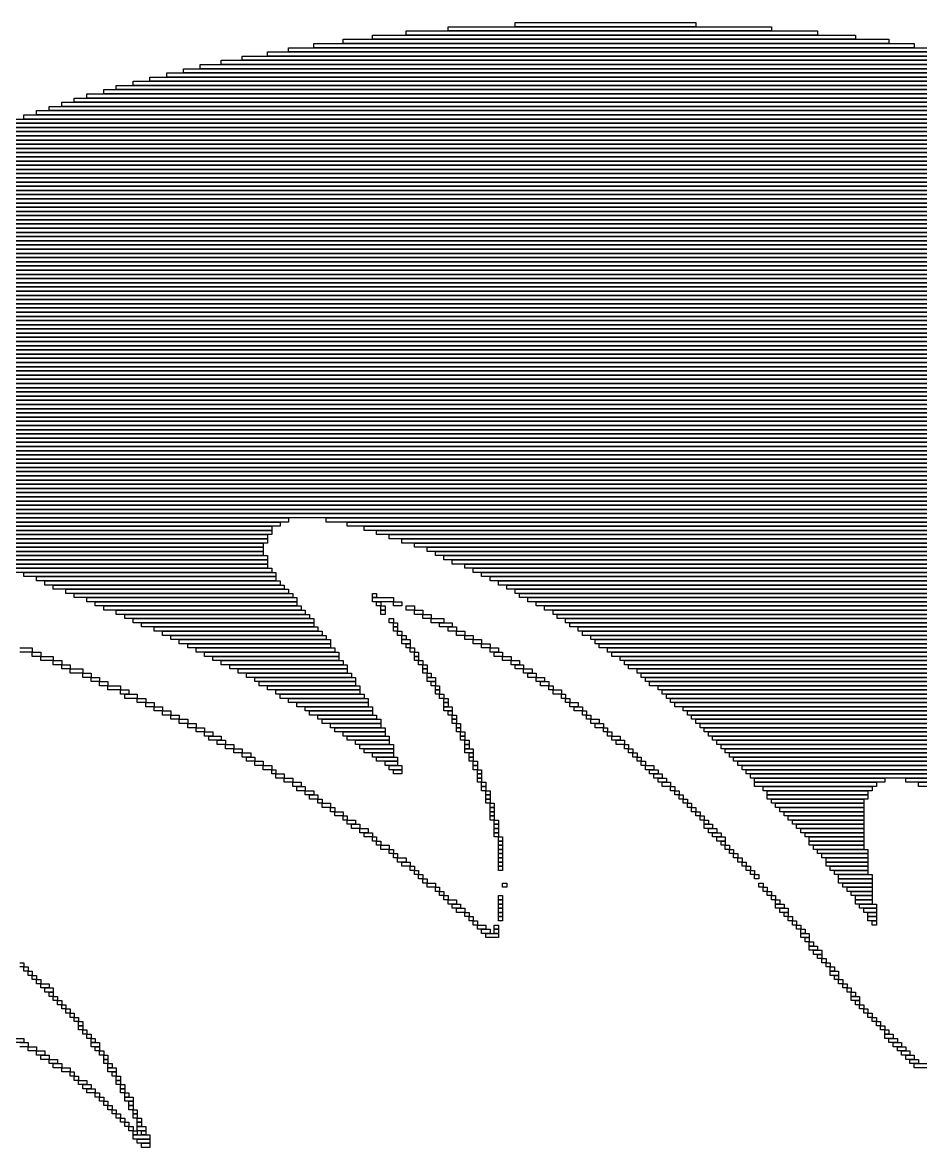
# Model space of a CAD drawing. Extents: x 62 to 962, y 59 to 966.
# Drawn here: x 368.7 to 582.5, y 698 to 966 of the extents above; entities that cross this region are included whole.
import ezdxf

# ---------------------------------------------------------------- set-up
doc = ezdxf.new("R2010")
doc.units = 0

msp = doc.modelspace()

# ---------------------------------------------------------------- linework, layer by layer
for p, q in [((470, 965), (547, 965)), ((470, 964), (470, 965)), ((486, 966), (529, 966)), ((486, 965), (486, 966)), ((529, 965), (486, 965)), ((529, 966), (529, 965)), ((547, 965), (547, 964)), ((452, 963), (567, 963)), ((452, 962), (452, 963)), ((460, 964), (558, 964)), ((460, 963), (460, 964)), ((558, 963), (460, 963)), ((547, 964), (470, 964)), ((558, 964), (558, 963)), ((567, 963), (567, 962)), ((432, 960), (588, 960)), ((432, 959), (432, 960)), ((438, 961), (581, 961)), ((438, 960), (438, 961)), ((581, 960), (438, 960)), ((445, 962), (575, 962)), ((445, 961), (445, 962)), ((575, 961), (445, 961)), ((567, 962), (452, 962)), ((575, 962), (575, 961)), ((581, 961), (581, 960)), ((416, 957), (605, 957)), ((416, 956), (416, 957)), ((421, 958), (599, 958)), ((421, 957), (421, 958)), ((599, 957), (421, 957)), ((427, 959), (594, 959)), ((427, 958), (427, 959)), ((594, 958), (427, 958)), ((588, 959), (432, 959)), ((407, 955), (614, 955)), ((407, 954), (407, 955)), ((411, 956), (609, 956)), ((411, 955), (411, 956)), ((609, 955), (411, 955)), ((605, 956), (416, 956)), ((395, 952), (626, 952)), ((395, 951), (395, 952)), ((399, 953), (622, 953)), ((399, 952), (399, 953)), ((622, 952), (399, 952)), ((403, 954), (618, 954)), ((403, 953), (403, 954)), ((618, 953), (403, 953)), ((614, 954), (407, 954)), ((384, 949), (638, 949)), ((384, 948), (384, 949)), ((388, 950), (634, 950)), ((388, 949), (388, 950)), ((634, 949), (388, 949)), ((391, 951), (630, 951)), ((391, 950), (391, 951)), ((630, 950), (391, 950)), ((626, 951), (395, 951)), ((378, 947), (644, 947)), ((378, 946), (378, 947)), ((381, 948), (641, 948)), ((381, 947), (381, 948)), ((641, 947), (381, 947)), ((638, 948), (384, 948)), ((369, 944), (654, 944)), ((369, 943), (369, 944)), ((372, 945), (651, 945)), ((372, 944), (372, 945)), ((651, 944), (372, 944)), ((375, 946), (648, 946)), ((375, 945), (375, 946)), ((648, 945), (375, 945)), ((644, 946), (378, 946)), ((360, 941), (663, 941)), ((363, 942), (660, 942)), ((660, 941), (363, 941)), ((366, 943), (657, 943)), ((657, 942), (366, 942)), ((654, 943), (369, 943)), ((352, 938), (671, 938)), ((355, 939), (668, 939)), ((668, 938), (355, 938)), ((358, 940), (666, 940)), ((666, 939), (358, 939)), ((663, 940), (360, 940)), ((347, 936), (676, 936)), ((349, 937), (674, 937)), ((674, 936), (349, 936)), ((671, 937), (352, 937)), ((339, 933), (684, 933)), ((342, 934), (681, 934)), ((681, 933), (342, 933)), ((344, 935), (679, 935)), ((679, 934), (344, 934)), ((676, 935), (347, 935)), ((332, 930), (691, 930)), ((334, 931), (689, 931)), ((689, 930), (334, 930)), ((337, 932), (686, 932)), ((686, 931), (337, 931)), ((684, 932), (339, 932)), ((327, 928), (695, 928)), ((330, 929), (693, 929)), ((693, 928), (330, 928)), ((691, 929), (332, 929)), ((320, 925), (702, 925)), ((323, 926), (700, 926)), ((700, 925), (323, 925)), ((325, 927), (698, 927)), ((698, 926), (325, 926)), ((695, 927), (327, 927)), ((314, 922), (708, 922)), ((316, 923), (706, 923)), ((706, 922), (316, 922)), ((318, 924), (704, 924)), ((704, 923), (318, 923)), ((702, 924), (320, 924)), ((310, 920), (712, 920)), ((312, 921), (711, 921)), ((711, 920), (312, 920)), ((708, 921), (314, 921)), ((304, 917), (718, 917)), ((306, 918), (716, 918)), ((716, 917), (306, 917)), ((308, 919), (714, 919)), ((714, 918), (308, 918)), ((712, 919), (310, 919)), ((298, 914), (724, 914)), ((300, 915), (722, 915)), ((722, 914), (300, 914)), ((302, 916), (720, 916)), ((720, 915), (302, 915)), ((718, 916), (304, 916)), ((295, 912), (728, 912)), ((296, 913), (726, 913)), ((726, 912), (296, 912)), ((724, 913), (298, 913)), ((289, 909), (733, 909)), ((291, 910), (732, 910)), ((732, 909), (291, 909)), ((293, 911), (730, 911)), ((730, 910), (293, 910)), ((728, 911), (295, 911)), ((284, 906), (738, 906)), ((286, 907), (737, 907)), ((737, 906), (286, 906)), ((287, 908), (735, 908)), ((735, 907), (287, 907)), ((733, 908), (289, 908)), ((280, 904), (742, 904)), ((282, 905), (740, 905)), ((740, 904), (282, 904)), ((738, 905), (284, 905)), ((275, 901), (747, 901)), ((277, 902), (745, 902)), ((745, 901), (277, 901)), ((278, 903), (744, 903)), ((744, 902), (278, 902)), ((742, 903), (280, 903)), ((270, 898), (752, 898)), ((272, 899), (750, 899)), ((750, 898), (272, 898)), ((273, 900), (748, 900)), ((748, 899), (273, 899)), ((747, 900), (275, 900)), ((267, 896), (755, 896)), ((268, 897), (753, 897)), ((753, 896), (268, 896)), ((752, 897), (270, 897)), ((262, 893), (760, 893)), ((264, 894), (758, 894)), ((758, 893), (264, 893)), ((265, 895), (756, 895)), ((756, 894), (265, 894)), ((755, 895), (267, 895)), ((258, 891), (762, 891)), ((762, 890), (258, 890)), ((260, 892), (761, 892)), ((761, 891), (260, 891)), ((760, 892), (262, 892)), ((262, 890), (764, 890)), ((764, 889), (262, 889)), ((264, 889), (765, 889)), ((765, 888), (264, 888)), ((266, 888), (767, 888)), ((767, 887), (266, 887)), ((267, 887), (768, 887)), ((768, 886), (267, 886)), ((269, 886), (770, 886)), ((770, 885), (269, 885)), ((270, 885), (771, 885)), ((771, 884), (270, 884)), ((272, 884), (772, 884)), ((772, 883), (272, 883)), ((273, 883), (774, 883)), ((774, 882), (273, 882)), ((275, 882), (775, 882)), ((775, 881), (275, 881)), ((276, 881), (777, 881)), ((777, 880), (276, 880)), ((278, 880), (778, 880)), ((778, 879), (278, 879)), ((279, 879), (780, 879)), ((780, 878), (279, 878)), ((281, 878), (781, 878)), ((781, 877), (281, 877)), ((283, 877), (782, 877)), ((782, 876), (283, 876)), ((284, 876), (784, 876)), ((784, 875), (284, 875)), ((286, 875), (785, 875)), ((785, 874), (286, 874)), ((288, 874), (786, 874)), ((786, 873), (288, 873)), ((290, 873), (788, 873)), ((788, 872), (290, 872)), ((291, 872), (789, 872)), ((789, 871), (291, 871)), ((293, 871), (790, 871)), ((790, 870), (293, 870)), ((295, 870), (791, 870)), ((791, 869), (295, 869)), ((297, 869), (793, 869)), ((793, 868), (297, 868)), ((298, 868), (794, 868)), ((794, 867), (298, 867)), ((300, 867), (795, 867)), ((795, 866), (300, 866)), ((302, 866), (796, 866)), ((796, 865), (302, 865)), ((304, 865), (798, 865)), ((798, 864), (304, 864)), ((305, 864), (799, 864)), ((799, 863), (305, 863)), ((307, 863), (800, 863)), ((800, 862), (307, 862)), ((309, 862), (801, 862)), ((801, 861), (309, 861)), ((311, 861), (802, 861)), ((802, 860), (311, 860)), ((313, 860), (804, 860)), ((804, 859), (313, 859)), ((315, 859), (805, 859)), ((805, 858), (315, 858)), ((317, 858), (806, 858)), ((806, 857), (317, 857)), ((319, 857), (807, 857)), ((807, 856), (319, 856)), ((321, 856), (808, 856)), ((808, 855), (321, 855)), ((323, 855), (809, 855)), ((809, 854), (323, 854)), ((325, 854), (810, 854)), ((810, 853), (325, 853)), ((327, 853), (812, 853)), ((812, 852), (327, 852)), ((329, 852), (813, 852)), ((813, 851), (329, 851)), ((331, 851), (814, 851)), ((814, 850), (331, 850)), ((333, 850), (815, 850)), ((815, 849), (333, 849)), ((336, 849), (816, 849)), ((816, 848), (336, 848)), ((338, 848), (432, 848)), ((432, 847), (338, 847)), ((340, 847), (430, 847)), ((430, 847), (430, 846)), ((432, 848), (432, 847)), ((441, 848), (817, 848)), ((441, 847), (441, 848)), ((817, 847), (441, 847)), ((446, 847), (818, 847)), ((446, 846), (446, 847)), ((430, 846), (340, 846)), ((342, 846), (428, 846)), ((428, 845), (342, 845)), ((345, 845), (428, 845)), ((428, 846), (428, 845)), ((428, 845), (428, 844)), ((818, 846), (446, 846)), ((450, 846), (819, 846)), ((450, 845), (450, 846)), ((819, 845), (450, 845)), ((453, 845), (820, 845)), ((453, 844), (453, 845)), ((428, 844), (345, 844)), ((347, 844), (427, 844)), ((427, 843), (347, 843)), ((349, 843), (427, 843)), ((427, 842), (349, 842)), ((351, 842), (426, 842)), ((426, 842), (426, 841)), ((427, 844), (427, 843)), ((427, 843), (427, 842)), ((820, 844), (453, 844)), ((456, 844), (821, 844)), ((456, 843), (456, 844)), ((821, 843), (456, 843)), ((459, 843), (822, 843)), ((459, 842), (459, 843)), ((822, 842), (459, 842)), ((462, 842), (823, 842)), ((462, 841), (462, 842)), ((426, 841), (351, 841)), ((354, 841), (426, 841)), ((426, 840), (354, 840)), ((356, 840), (426, 840)), ((426, 839), (356, 839)), ((359, 839), (427, 839)), ((426, 841), (426, 840)), ((426, 840), (426, 839)), ((427, 839), (427, 838)), ((823, 841), (462, 841)), ((465, 841), (825, 841)), ((465, 840), (465, 841)), ((825, 840), (465, 840)), ((467, 840), (825, 840)), ((467, 839), (467, 840)), ((825, 839), (467, 839)), ((469, 839), (826, 839)), ((469, 838), (469, 839)), ((427, 838), (359, 838)), ((361, 838), (427, 838)), ((427, 837), (361, 837)), ((364, 837), (427, 837)), ((427, 838), (427, 837)), ((427, 837), (427, 836)), ((826, 838), (469, 838)), ((471, 838), (827, 838)), ((471, 837), (471, 838)), ((827, 837), (471, 837)), ((474, 837), (828, 837)), ((474, 836), (474, 837)), ((427, 836), (364, 836)), ((366, 836), (428, 836)), ((428, 835), (366, 835)), ((369, 835), (429, 835)), ((369, 834), (369, 835)), ((429, 834), (369, 834)), ((372, 834), (429, 834)), ((372, 833), (372, 834)), ((428, 836), (428, 835)), ((429, 835), (429, 834)), ((429, 834), (429, 833)), ((828, 836), (474, 836)), ((476, 836), (829, 836)), ((476, 835), (476, 836)), ((829, 835), (476, 835)), ((478, 835), (830, 835)), ((478, 834), (478, 835)), ((830, 834), (478, 834)), ((480, 834), (832, 834)), ((480, 833), (480, 834)), ((429, 833), (372, 833)), ((374, 833), (430, 833)), ((374, 832), (374, 833)), ((430, 832), (374, 832)), ((376, 832), (431, 832)), ((376, 831), (376, 832)), ((431, 831), (376, 831)), ((379, 831), (432, 831)), ((379, 830), (379, 831)), ((430, 833), (430, 832)), ((431, 832), (431, 831)), ((432, 831), (432, 830)), ((832, 833), (480, 833)), ((482, 833), (833, 833)), ((482, 832), (482, 833)), ((833, 832), (482, 832)), ((484, 832), (833, 832)), ((484, 831), (484, 832)), ((833, 831), (484, 831)), ((486, 831), (834, 831)), ((486, 830), (486, 831)), ((432, 830), (379, 830)), ((381, 830), (433, 830)), ((381, 829), (381, 830)), ((433, 829), (381, 829)), ((384, 829), (434, 829)), ((384, 828), (384, 829)), ((433, 830), (433, 829)), ((434, 829), (434, 828)), ((452, 830), (453, 830)), ((452, 829), (452, 830)), ((453, 829), (452, 829)), ((452, 829), (457, 829)), ((452, 828), (452, 829)), ((453, 830), (453, 829)), ((457, 829), (457, 828)), ((834, 830), (486, 830)), ((487, 830), (835, 830)), ((487, 829), (487, 830)), ((835, 829), (487, 829)), ((489, 829), (836, 829)), ((489, 828), (489, 829)), ((434, 828), (384, 828)), ((386, 828), (434, 828)), ((386, 827), (386, 828)), ((434, 827), (386, 827)), ((388, 827), (435, 827)), ((388, 826), (388, 827)), ((435, 826), (388, 826)), ((391, 826), (436, 826)), ((391, 825), (391, 826)), ((434, 828), (434, 827)), ((435, 827), (435, 826)), ((436, 826), (436, 825)), ((457, 828), (452, 828)), ((453, 828), (454, 828)), ((453, 827), (453, 828)), ((454, 827), (453, 827)), ((454, 828), (454, 827)), ((454, 827), (455, 827)), ((454, 826), (454, 827)), ((455, 826), (454, 826)), ((454, 826), (455, 826)), ((454, 825), (454, 826)), ((455, 827), (455, 826)), ((455, 826), (455, 825)), ((457, 828), (459, 828)), ((457, 827), (457, 828)), ((459, 827), (457, 827)), ((459, 828), (459, 827)), ((460, 827), (462, 827)), ((460, 826), (460, 827)), ((462, 826), (460, 826)), ((462, 827), (462, 826)), ((462, 826), (464, 826)), ((462, 825), (462, 826)), ((464, 826), (464, 825)), ((836, 828), (489, 828)), ((491, 828), (837, 828)), ((491, 827), (491, 828)), ((837, 827), (491, 827)), ((493, 827), (838, 827)), ((493, 826), (493, 827)), ((838, 826), (493, 826)), ((495, 826), (839, 826)), ((495, 825), (495, 826)), ((436, 825), (391, 825)), ((393, 825), (437, 825)), ((393, 824), (393, 825)), ((437, 824), (393, 824)), ((395, 824), (438, 824)), ((395, 823), (395, 824)), ((438, 823), (395, 823)), ((397, 823), (438, 823)), ((397, 822), (397, 823)), ((437, 825), (437, 824)), ((438, 824), (438, 823)), ((438, 823), (438, 822)), ((455, 825), (454, 825)), ((456, 824), (457, 824)), ((456, 823), (456, 824)), ((457, 823), (456, 823)), ((457, 824), (457, 823)), ((457, 823), (458, 823)), ((457, 822), (457, 823)), ((458, 823), (458, 822)), ((464, 825), (462, 825)), ((464, 825), (466, 825)), ((464, 824), (464, 825)), ((466, 824), (464, 824)), ((466, 825), (466, 824)), ((466, 824), (469, 824)), ((466, 823), (466, 824)), ((469, 823), (466, 823)), ((468, 823), (471, 823)), ((468, 822), (468, 823)), ((469, 824), (469, 823)), ((471, 823), (471, 822)), ((839, 825), (495, 825)), ((496, 825), (840, 825)), ((496, 824), (496, 825)), ((840, 824), (496, 824)), ((498, 824), (841, 824)), ((498, 823), (498, 824)), ((841, 823), (498, 823)), ((499, 823), (842, 823)), ((499, 822), (499, 823)), ((438, 822), (397, 822)), ((400, 822), (439, 822)), ((400, 821), (400, 822)), ((439, 821), (400, 821)), ((402, 821), (440, 821)), ((402, 820), (402, 821)), ((439, 822), (439, 821)), ((440, 821), (440, 820)), ((458, 822), (457, 822)), ((457, 822), (458, 822)), ((457, 821), (457, 822)), ((458, 821), (457, 821)), ((458, 822), (458, 821)), ((458, 821), (459, 821)), ((458, 820), (458, 821)), ((459, 821), (459, 820)), ((471, 822), (468, 822)), ((470, 822), (472, 822)), ((470, 821), (470, 822)), ((472, 821), (470, 821)), ((472, 822), (472, 821)), ((472, 821), (474, 821)), ((472, 820), (472, 821)), ((474, 821), (474, 820)), ((842, 822), (499, 822)), ((501, 822), (843, 822)), ((501, 821), (501, 822)), ((843, 821), (501, 821)), ((502, 821), (844, 821)), ((502, 820), (502, 821)), ((440, 820), (402, 820)), ((404, 820), (441, 820)), ((404, 819), (404, 820)), ((441, 819), (404, 819)), ((406, 819), (442, 819)), ((406, 818), (406, 819)), ((442, 818), (406, 818)), ((408, 818), (442, 818)), ((408, 817), (408, 818)), ((441, 820), (441, 819)), ((442, 819), (442, 818)), ((442, 818), (442, 817)), ((459, 820), (458, 820)), ((459, 820), (460, 820)), ((459, 819), (459, 820)), ((460, 819), (459, 819)), ((459, 819), (461, 819)), ((459, 818), (459, 819)), ((461, 818), (459, 818)), ((460, 820), (460, 819)), ((460, 818), (461, 818)), ((460, 817), (460, 818)), ((461, 819), (461, 818)), ((461, 818), (461, 817)), ((474, 820), (472, 820)), ((474, 820), (476, 820)), ((474, 819), (474, 820)), ((476, 819), (474, 819)), ((476, 820), (476, 819)), ((476, 819), (478, 819)), ((476, 818), (476, 819)), ((478, 818), (476, 818)), ((478, 819), (478, 818)), ((478, 818), (480, 818)), ((478, 817), (478, 818)), ((480, 818), (480, 817)), ((844, 820), (502, 820)), ((504, 820), (845, 820)), ((504, 819), (504, 820)), ((845, 819), (504, 819)), ((505, 819), (845, 819)), ((505, 818), (505, 819)), ((845, 818), (505, 818)), ((506, 818), (846, 818)), ((506, 817), (506, 818)), ((368, 817), (371, 817)), ((371, 816), (368, 816)), ((371, 817), (371, 816)), ((371, 816), (373, 816)), ((371, 815), (371, 816)), ((373, 815), (371, 815)), ((373, 816), (373, 815)), ((373, 815), (376, 815)), ((373, 814), (373, 815)), ((376, 815), (376, 814)), ((442, 817), (408, 817)), ((410, 817), (443, 817)), ((410, 816), (410, 817)), ((443, 816), (410, 816)), ((412, 816), (444, 816)), ((412, 815), (412, 816)), ((444, 815), (412, 815)), ((414, 815), (444, 815)), ((414, 814), (414, 815)), ((443, 817), (443, 816)), ((444, 816), (444, 815)), ((444, 815), (444, 814)), ((461, 817), (460, 817)), ((461, 817), (462, 817)), ((461, 816), (461, 817)), ((462, 816), (461, 816)), ((462, 817), (462, 816)), ((462, 816), (463, 816)), ((462, 815), (462, 816)), ((463, 815), (462, 815)), ((462, 815), (463, 815)), ((462, 814), (462, 815)), ((463, 816), (463, 815)), ((463, 815), (463, 814)), ((480, 817), (478, 817)), ((480, 817), (482, 817)), ((480, 816), (480, 817)), ((482, 816), (480, 816)), ((481, 816), (483, 816)), ((481, 815), (481, 816)), ((483, 815), (481, 815)), ((482, 817), (482, 816)), ((483, 816), (483, 815)), ((483, 815), (485, 815)), ((483, 814), (483, 815)), ((485, 815), (485, 814)), ((846, 817), (506, 817)), ((508, 817), (847, 817)), ((508, 816), (508, 817)), ((847, 816), (508, 816)), ((509, 816), (848, 816)), ((509, 815), (509, 816)), ((848, 815), (509, 815)), ((511, 815), (849, 815)), ((511, 814), (511, 815)), ((376, 814), (373, 814)), ((376, 814), (378, 814)), ((376, 813), (376, 814)), ((378, 813), (376, 813)), ((378, 814), (378, 813)), ((378, 813), (380, 813)), ((378, 812), (378, 813)), ((380, 813), (380, 812)), ((444, 814), (414, 814)), ((416, 814), (445, 814)), ((416, 813), (416, 814)), ((445, 813), (416, 813)), ((418, 813), (446, 813)), ((418, 812), (418, 813)), ((445, 814), (445, 813)), ((446, 813), (446, 812)), ((463, 814), (462, 814)), ((463, 814), (464, 814)), ((463, 813), (463, 814)), ((464, 813), (463, 813)), ((464, 814), (464, 813)), ((464, 813), (465, 813)), ((464, 812), (464, 813)), ((465, 813), (465, 812)), ((485, 814), (483, 814)), ((485, 814), (487, 814)), ((485, 813), (485, 814)), ((487, 813), (485, 813)), ((486, 813), (488, 813)), ((486, 812), (486, 813)), ((487, 814), (487, 813)), ((488, 813), (488, 812)), ((849, 814), (511, 814)), ((512, 814), (850, 814)), ((512, 813), (512, 814)), ((850, 813), (512, 813)), ((513, 813), (851, 813)), ((513, 812), (513, 813)), ((380, 812), (378, 812)), ((380, 812), (383, 812)), ((380, 811), (380, 812)), ((383, 811), (380, 811)), ((383, 812), (383, 811)), ((383, 811), (385, 811)), ((383, 810), (383, 811)), ((385, 810), (383, 810)), ((385, 811), (385, 810)), ((385, 810), (387, 810)), ((385, 809), (385, 810)), ((387, 810), (387, 809)), ((446, 812), (418, 812)), ((420, 812), (446, 812)), ((420, 811), (420, 812)), ((446, 811), (420, 811)), ((422, 811), (447, 811)), ((422, 810), (422, 811)), ((447, 810), (422, 810)), ((424, 810), (448, 810)), ((424, 809), (424, 810)), ((446, 812), (446, 811)), ((447, 811), (447, 810)), ((448, 810), (448, 809)), ((465, 812), (464, 812)), ((464, 812), (465, 812)), ((464, 811), (464, 812)), ((465, 811), (464, 811)), ((465, 812), (465, 811)), ((465, 811), (466, 811)), ((465, 810), (465, 811)), ((466, 810), (465, 810)), ((465, 810), (467, 810)), ((465, 809), (465, 810)), ((466, 811), (466, 810)), ((467, 810), (467, 809)), ((488, 812), (486, 812)), ((488, 812), (490, 812)), ((488, 811), (488, 812)), ((490, 811), (488, 811)), ((489, 811), (491, 811)), ((489, 810), (489, 811)), ((491, 810), (489, 810)), ((490, 812), (490, 811)), ((491, 811), (491, 810)), ((491, 810), (493, 810)), ((491, 809), (491, 810)), ((493, 810), (493, 809)), ((851, 812), (513, 812)), ((515, 812), (852, 812)), ((515, 811), (515, 812)), ((852, 811), (515, 811)), ((516, 811), (853, 811)), ((516, 810), (516, 811)), ((853, 810), (516, 810)), ((517, 810), (853, 810)), ((517, 809), (517, 810)), ((387, 809), (385, 809)), ((387, 809), (389, 809)), ((387, 808), (387, 809)), ((389, 808), (387, 808)), ((389, 809), (389, 808)), ((389, 808), (392, 808)), ((389, 807), (389, 808)), ((392, 807), (389, 807)), ((392, 808), (392, 807)), ((392, 807), (394, 807)), ((392, 806), (392, 807)), ((394, 807), (394, 806)), ((448, 809), (424, 809)), ((425, 809), (448, 809)), ((425, 808), (425, 809)), ((448, 808), (425, 808)), ((427, 808), (449, 808)), ((427, 807), (427, 808)), ((449, 807), (427, 807)), ((429, 807), (449, 807)), ((429, 806), (429, 807)), ((448, 809), (448, 808)), ((449, 808), (449, 807)), ((449, 807), (449, 806)), ((467, 809), (465, 809)), ((466, 809), (467, 809)), ((466, 808), (466, 809)), ((467, 808), (466, 808)), ((467, 809), (467, 808)), ((467, 808), (468, 808)), ((467, 807), (467, 808)), ((468, 807), (467, 807)), ((467, 807), (468, 807)), ((467, 806), (467, 807)), ((468, 808), (468, 807)), ((468, 807), (468, 806)), ((493, 809), (491, 809)), ((492, 809), (494, 809)), ((492, 808), (492, 809)), ((494, 808), (492, 808)), ((494, 809), (494, 808)), ((494, 808), (495, 808)), ((494, 807), (494, 808)), ((495, 807), (494, 807)), ((495, 808), (495, 807)), ((495, 807), (497, 807)), ((495, 806), (495, 807)), ((497, 807), (497, 806)), ((853, 809), (517, 809)), ((518, 809), (854, 809)), ((518, 808), (518, 809)), ((854, 808), (518, 808)), ((520, 808), (855, 808)), ((520, 807), (520, 808)), ((855, 807), (520, 807)), ((521, 807), (856, 807)), ((521, 806), (521, 807)), ((394, 806), (392, 806)), ((393, 806), (396, 806)), ((393, 805), (393, 806)), ((396, 805), (393, 805)), ((396, 806), (396, 805)), ((396, 805), (398, 805)), ((396, 804), (396, 805)), ((398, 804), (396, 804)), ((398, 805), (398, 804)), ((398, 804), (400, 804)), ((398, 803), (398, 804)), ((400, 804), (400, 803)), ((449, 806), (429, 806)), ((430, 806), (450, 806)), ((430, 805), (430, 806)), ((450, 805), (430, 805)), ((432, 805), (451, 805)), ((432, 804), (432, 805)), ((451, 804), (432, 804)), ((434, 804), (451, 804)), ((434, 803), (434, 804)), ((450, 806), (450, 805)), ((451, 805), (451, 804)), ((451, 804), (451, 803)), ((468, 806), (467, 806)), ((468, 806), (469, 806)), ((468, 805), (468, 806)), ((469, 805), (468, 805)), ((469, 806), (469, 805)), ((469, 805), (470, 805)), ((469, 804), (469, 805)), ((470, 804), (469, 804)), ((469, 804), (470, 804)), ((469, 803), (469, 804)), ((470, 805), (470, 804)), ((470, 804), (470, 803)), ((497, 806), (495, 806)), ((497, 806), (498, 806)), ((497, 805), (497, 806)), ((498, 805), (497, 805)), ((498, 806), (498, 805)), ((498, 805), (499, 805)), ((498, 804), (498, 805)), ((499, 804), (498, 804)), ((499, 805), (499, 804)), ((499, 804), (501, 804)), ((499, 803), (499, 804)), ((501, 804), (501, 803)), ((856, 806), (521, 806)), ((522, 806), (857, 806)), ((522, 805), (522, 806)), ((857, 805), (522, 805)), ((523, 805), (858, 805)), ((523, 804), (523, 805)), ((858, 804), (523, 804)), ((524, 804), (858, 804)), ((524, 803), (524, 804)), ((400, 803), (398, 803)), ((400, 803), (402, 803)), ((400, 802), (400, 803)), ((402, 802), (400, 802)), ((402, 803), (402, 802)), ((402, 802), (404, 802)), ((402, 801), (402, 802)), ((404, 802), (404, 801)), ((451, 803), (434, 803)), ((436, 803), (452, 803)), ((436, 802), (436, 803)), ((452, 802), (436, 802)), ((437, 802), (452, 802)), ((437, 801), (437, 802)), ((452, 803), (452, 802)), ((452, 802), (452, 801)), ((470, 803), (469, 803)), ((469, 803), (471, 803)), ((469, 802), (469, 803)), ((471, 802), (469, 802)), ((470, 802), (471, 802)), ((470, 801), (470, 802)), ((471, 803), (471, 802)), ((471, 802), (471, 801)), ((501, 803), (499, 803)), ((500, 803), (502, 803)), ((500, 802), (500, 803)), ((502, 802), (500, 802)), ((502, 803), (502, 802)), ((502, 802), (503, 802)), ((502, 801), (502, 802)), ((503, 802), (503, 801)), ((858, 803), (524, 803)), ((526, 803), (859, 803)), ((526, 802), (526, 803)), ((859, 802), (526, 802)), ((527, 802), (860, 802)), ((527, 801), (527, 802)), ((404, 801), (402, 801)), ((404, 801), (406, 801)), ((404, 800), (404, 801)), ((406, 800), (404, 800)), ((406, 801), (406, 800)), ((406, 800), (408, 800)), ((406, 799), (406, 800)), ((408, 799), (406, 799)), ((408, 800), (408, 799)), ((408, 799), (410, 799)), ((408, 798), (408, 799)), ((410, 799), (410, 798)), ((452, 801), (437, 801)), ((439, 801), (453, 801)), ((439, 800), (439, 801)), ((453, 800), (439, 800)), ((440, 800), (454, 800)), ((440, 799), (440, 800)), ((454, 799), (440, 799)), ((442, 799), (454, 799)), ((442, 798), (442, 799)), ((453, 801), (453, 800)), ((454, 800), (454, 799)), ((454, 799), (454, 798)), ((471, 801), (470, 801)), ((471, 801), (472, 801)), ((471, 800), (471, 801)), ((472, 800), (471, 800)), ((471, 800), (472, 800)), ((471, 799), (471, 800)), ((472, 799), (471, 799)), ((472, 801), (472, 800)), ((472, 800), (472, 799)), ((472, 799), (473, 799)), ((472, 798), (472, 799)), ((473, 799), (473, 798)), ((503, 801), (502, 801)), ((503, 801), (504, 801)), ((503, 800), (503, 801)), ((504, 800), (503, 800)), ((504, 801), (504, 800)), ((504, 800), (506, 800)), ((504, 799), (504, 800)), ((506, 799), (504, 799)), ((505, 799), (507, 799)), ((505, 798), (505, 799)), ((506, 800), (506, 799)), ((507, 799), (507, 798)), ((860, 801), (527, 801)), ((528, 801), (861, 801)), ((528, 800), (528, 801)), ((861, 800), (528, 800)), ((529, 800), (862, 800)), ((529, 799), (529, 800)), ((862, 799), (529, 799)), ((530, 799), (863, 799)), ((530, 798), (530, 799)), ((410, 798), (408, 798)), ((410, 798), (412, 798)), ((410, 797), (410, 798)), ((412, 797), (410, 797)), ((412, 798), (412, 797)), ((412, 797), (414, 797)), ((412, 796), (412, 797)), ((414, 796), (412, 796)), ((413, 796), (416, 796)), ((413, 795), (413, 796)), ((414, 797), (414, 796)), ((416, 796), (416, 795)), ((454, 798), (442, 798)), ((443, 798), (455, 798)), ((443, 797), (443, 798)), ((455, 797), (443, 797)), ((445, 797), (455, 797)), ((445, 796), (445, 797)), ((455, 796), (445, 796)), ((446, 796), (456, 796)), ((446, 795), (446, 796)), ((455, 798), (455, 797)), ((455, 797), (455, 796)), ((456, 796), (456, 795)), ((473, 798), (472, 798)), ((472, 798), (473, 798)), ((472, 797), (472, 798)), ((473, 797), (472, 797)), ((473, 798), (473, 797)), ((473, 797), (474, 797)), ((473, 796), (473, 797)), ((474, 796), (473, 796)), ((473, 796), (474, 796)), ((473, 795), (473, 796)), ((474, 797), (474, 796)), ((474, 796), (474, 795)), ((507, 798), (505, 798)), ((507, 798), (508, 798)), ((507, 797), (507, 798)), ((508, 797), (507, 797)), ((508, 798), (508, 797)), ((508, 797), (509, 797)), ((508, 796), (508, 797)), ((509, 796), (508, 796)), ((509, 797), (509, 796)), ((509, 796), (511, 796)), ((509, 795), (509, 796)), ((511, 796), (511, 795)), ((863, 798), (530, 798)), ((531, 798), (863, 798)), ((531, 797), (531, 798)), ((863, 797), (531, 797)), ((532, 797), (864, 797)), ((532, 796), (532, 797)), ((864, 796), (532, 796)), ((533, 796), (865, 796)), ((533, 795), (533, 796)), ((416, 795), (413, 795)), ((415, 795), (417, 795)), ((415, 794), (415, 795)), ((417, 794), (415, 794)), ((417, 795), (417, 794)), ((417, 794), (419, 794)), ((417, 793), (417, 794)), ((419, 794), (419, 793)), ((456, 795), (446, 795)), ((448, 795), (456, 795)), ((448, 794), (448, 795)), ((456, 794), (448, 794)), ((449, 794), (457, 794)), ((449, 793), (449, 794)), ((456, 795), (456, 794)), ((457, 794), (457, 793)), ((474, 795), (473, 795)), ((474, 795), (475, 795)), ((474, 794), (474, 795)), ((475, 794), (474, 794)), ((474, 794), (475, 794)), ((474, 793), (474, 794)), ((475, 795), (475, 794)), ((475, 794), (475, 793)), ((511, 795), (509, 795)), ((510, 795), (512, 795)), ((510, 794), (510, 795)), ((512, 794), (510, 794)), ((512, 795), (512, 794)), ((512, 794), (513, 794)), ((512, 793), (512, 794)), ((513, 794), (513, 793)), ((865, 795), (533, 795)), ((534, 795), (866, 795)), ((534, 794), (534, 795)), ((866, 794), (534, 794)), ((535, 794), (866, 794)), ((535, 793), (535, 794)), ((419, 793), (417, 793)), ((419, 793), (421, 793)), ((419, 792), (419, 793)), ((421, 792), (419, 792)), ((421, 793), (421, 792)), ((421, 792), (423, 792)), ((421, 791), (421, 792)), ((423, 791), (421, 791)), ((422, 791), (424, 791)), ((422, 790), (422, 791)), ((423, 792), (423, 791)), ((424, 791), (424, 790)), ((457, 793), (449, 793)), ((450, 793), (457, 793)), ((450, 792), (450, 793)), ((457, 792), (450, 792)), ((452, 792), (457, 792)), ((452, 791), (452, 792)), ((457, 791), (452, 791)), ((453, 791), (458, 791)), ((453, 790), (453, 791)), ((457, 793), (457, 792)), ((457, 792), (457, 791)), ((458, 791), (458, 790)), ((475, 793), (474, 793)), ((474, 793), (476, 793)), ((474, 792), (474, 793)), ((476, 792), (474, 792)), ((475, 792), (476, 792)), ((475, 791), (475, 792)), ((476, 791), (475, 791)), ((475, 791), (476, 791)), ((475, 790), (475, 791)), ((476, 793), (476, 792)), ((476, 792), (476, 791)), ((476, 791), (476, 790)), ((513, 793), (512, 793)), ((513, 793), (514, 793)), ((513, 792), (513, 793)), ((514, 792), (513, 792)), ((514, 793), (514, 792)), ((514, 792), (515, 792)), ((514, 791), (514, 792)), ((515, 791), (514, 791)), ((515, 792), (515, 791)), ((515, 791), (516, 791)), ((515, 790), (515, 791)), ((516, 791), (516, 790)), ((866, 793), (535, 793)), ((536, 793), (867, 793)), ((536, 792), (536, 793)), ((867, 792), (536, 792)), ((537, 792), (868, 792)), ((537, 791), (537, 792)), ((868, 791), (537, 791)), ((538, 791), (869, 791)), ((538, 790), (538, 791)), ((424, 790), (422, 790)), ((424, 790), (426, 790)), ((424, 789), (424, 790)), ((426, 789), (424, 789)), ((426, 790), (426, 789)), ((426, 789), (428, 789)), ((426, 788), (426, 789)), ((428, 788), (426, 788)), ((428, 789), (428, 788)), ((428, 788), (429, 788)), ((428, 787), (428, 788)), ((429, 788), (429, 787)), ((458, 790), (453, 790)), ((455, 790), (458, 790)), ((455, 789), (455, 790)), ((458, 789), (455, 789)), ((456, 789), (459, 789)), ((456, 788), (456, 789)), ((459, 788), (456, 788)), ((457, 788), (459, 788)), ((457, 787), (457, 788)), ((458, 790), (458, 789)), ((459, 789), (459, 788)), ((459, 788), (459, 787)), ((476, 790), (475, 790)), ((476, 790), (477, 790)), ((476, 789), (476, 790)), ((477, 789), (476, 789)), ((476, 789), (477, 789)), ((476, 788), (476, 789)), ((477, 788), (476, 788)), ((477, 790), (477, 789)), ((477, 789), (477, 788)), ((477, 788), (478, 788)), ((477, 787), (477, 788)), ((478, 788), (478, 787)), ((516, 790), (515, 790)), ((516, 790), (517, 790)), ((516, 789), (516, 790)), ((517, 789), (516, 789)), ((517, 790), (517, 789)), ((517, 789), (519, 789)), ((517, 788), (517, 789)), ((519, 788), (517, 788)), ((518, 788), (520, 788)), ((518, 787), (518, 788)), ((519, 789), (519, 788)), ((520, 788), (520, 787)), ((869, 790), (538, 790)), ((539, 790), (869, 790)), ((539, 789), (539, 790)), ((869, 789), (539, 789)), ((540, 789), (870, 789)), ((540, 788), (540, 789)), ((870, 788), (540, 788)), ((541, 788), (871, 788)), ((541, 787), (541, 788)), ((429, 787), (428, 787)), ((429, 787), (431, 787)), ((429, 786), (429, 787)), ((431, 786), (429, 786)), ((431, 787), (431, 786)), ((431, 786), (433, 786)), ((431, 785), (431, 786)), ((433, 786), (433, 785)), ((459, 787), (457, 787)), ((478, 787), (477, 787)), ((477, 787), (478, 787)), ((477, 786), (477, 787)), ((478, 786), (477, 786)), ((477, 786), (478, 786)), ((477, 785), (477, 786)), ((478, 787), (478, 786)), ((478, 786), (478, 785)), ((520, 787), (518, 787)), ((519, 787), (521, 787)), ((519, 786), (519, 787)), ((521, 786), (519, 786)), ((520, 786), (522, 786)), ((520, 785), (520, 786)), ((521, 787), (521, 786)), ((522, 786), (522, 785)), ((871, 787), (541, 787)), ((542, 787), (872, 787)), ((542, 786), (542, 787)), ((872, 786), (542, 786)), ((543, 786), (574, 786)), ((543, 785), (543, 786)), ((574, 786), (574, 785)), ((579, 786), (873, 786)), ((579, 785), (579, 786)), ((433, 785), (431, 785)), ((433, 785), (435, 785)), ((433, 784), (433, 785)), ((435, 784), (433, 784)), ((434, 784), (436, 784)), ((434, 783), (434, 784)), ((436, 783), (434, 783)), ((435, 785), (435, 784)), ((436, 784), (436, 783)), ((436, 783), (438, 783)), ((436, 782), (436, 783)), ((438, 783), (438, 782)), ((478, 785), (477, 785)), ((478, 785), (479, 785)), ((478, 784), (478, 785)), ((479, 784), (478, 784)), ((478, 784), (479, 784)), ((478, 783), (478, 784)), ((479, 783), (478, 783)), ((479, 785), (479, 784)), ((479, 784), (479, 783)), ((479, 783), (480, 783)), ((479, 782), (479, 783)), ((480, 783), (480, 782)), ((522, 785), (520, 785)), ((521, 785), (523, 785)), ((521, 784), (521, 785)), ((523, 784), (521, 784)), ((523, 785), (523, 784)), ((523, 784), (524, 784)), ((523, 783), (523, 784)), ((524, 783), (523, 783)), ((524, 784), (524, 783)), ((524, 783), (525, 783)), ((524, 782), (524, 783)), ((525, 783), (525, 782)), ((574, 785), (543, 785)), ((543, 785), (572, 785)), ((543, 784), (543, 785)), ((572, 784), (543, 784)), ((545, 784), (571, 784)), ((545, 783), (545, 784)), ((571, 783), (545, 783)), ((546, 783), (570, 783)), ((546, 782), (546, 783)), ((570, 783), (570, 782)), ((571, 784), (571, 783)), ((572, 785), (572, 784)), ((873, 785), (579, 785)), ((582, 785), (873, 785)), ((582, 784), (582, 785)), ((873, 784), (582, 784)), ((438, 782), (436, 782)), ((437, 782), (439, 782)), ((437, 781), (437, 782)), ((439, 781), (437, 781)), ((439, 782), (439, 781)), ((439, 781), (440, 781)), ((439, 780), (439, 781)), ((440, 780), (439, 780)), ((440, 781), (440, 780)), ((440, 780), (442, 780)), ((440, 779), (440, 780)), ((442, 780), (442, 779)), ((480, 782), (479, 782)), ((479, 782), (480, 782)), ((479, 781), (479, 782)), ((480, 781), (479, 781)), ((479, 781), (480, 781)), ((479, 780), (479, 781)), ((480, 780), (479, 780)), ((480, 782), (480, 781)), ((480, 781), (480, 780)), ((480, 780), (481, 780)), ((480, 779), (480, 780)), ((481, 780), (481, 779)), ((525, 782), (524, 782)), ((525, 782), (526, 782)), ((525, 781), (525, 782)), ((526, 781), (525, 781)), ((526, 782), (526, 781)), ((526, 781), (527, 781)), ((526, 780), (526, 781)), ((527, 780), (526, 780)), ((527, 781), (527, 780)), ((527, 780), (528, 780)), ((527, 779), (527, 780)), ((528, 780), (528, 779)), ((570, 782), (546, 782)), ((546, 782), (570, 782)), ((546, 781), (546, 782)), ((570, 781), (546, 781)), ((547, 781), (569, 781)), ((547, 780), (547, 781)), ((569, 780), (547, 780)), ((548, 780), (569, 780)), ((548, 779), (548, 780)), ((569, 781), (569, 780)), ((569, 780), (569, 779)), ((570, 782), (570, 781)), ((442, 779), (440, 779)), ((442, 779), (443, 779)), ((442, 778), (442, 779)), ((443, 778), (442, 778)), ((443, 779), (443, 778)), ((443, 778), (445, 778)), ((443, 777), (443, 778)), ((445, 778), (445, 777)), ((481, 779), (480, 779)), ((480, 779), (481, 779)), ((480, 778), (480, 779)), ((481, 778), (480, 778)), ((480, 778), (481, 778)), ((480, 777), (480, 778)), ((481, 779), (481, 778)), ((481, 778), (481, 777)), ((528, 779), (527, 779)), ((528, 779), (529, 779)), ((528, 778), (528, 779)), ((529, 778), (528, 778)), ((529, 779), (529, 778)), ((529, 778), (530, 778)), ((529, 777), (529, 778)), ((530, 778), (530, 777)), ((569, 779), (548, 779)), ((549, 779), (569, 779)), ((549, 778), (549, 779)), ((569, 778), (549, 778)), ((550, 778), (569, 778)), ((550, 777), (550, 778)), ((569, 779), (569, 778)), ((569, 778), (569, 777)), ((445, 777), (443, 777)), ((445, 777), (446, 777)), ((445, 776), (445, 777)), ((446, 776), (445, 776)), ((446, 777), (446, 776)), ((446, 776), (448, 776)), ((446, 775), (446, 776)), ((448, 775), (446, 775)), ((447, 775), (449, 775)), ((447, 774), (447, 775)), ((448, 776), (448, 775)), ((449, 775), (449, 774)), ((481, 777), (480, 777)), ((480, 777), (481, 777)), ((480, 776), (480, 777)), ((481, 776), (480, 776)), ((481, 777), (481, 776)), ((481, 776), (482, 776)), ((481, 775), (481, 776)), ((482, 775), (481, 775)), ((481, 775), (482, 775)), ((481, 774), (481, 775)), ((482, 776), (482, 775)), ((482, 775), (482, 774)), ((530, 777), (529, 777)), ((530, 777), (531, 777)), ((530, 776), (530, 777)), ((531, 776), (530, 776)), ((531, 777), (531, 776)), ((531, 776), (532, 776)), ((531, 775), (531, 776)), ((532, 775), (531, 775)), ((531, 775), (533, 775)), ((531, 774), (531, 775)), ((532, 776), (532, 775)), ((533, 775), (533, 774)), ((569, 777), (550, 777)), ((551, 777), (569, 777)), ((551, 776), (551, 777)), ((569, 776), (551, 776)), ((552, 776), (569, 776)), ((552, 775), (552, 776)), ((569, 775), (552, 775)), ((553, 775), (569, 775)), ((553, 774), (553, 775)), ((569, 777), (569, 776)), ((569, 776), (569, 775)), ((569, 775), (569, 774)), ((449, 774), (447, 774)), ((449, 774), (451, 774)), ((449, 773), (449, 774)), ((451, 773), (449, 773)), ((450, 773), (452, 773)), ((450, 772), (450, 773)), ((452, 772), (450, 772)), ((451, 774), (451, 773)), ((452, 773), (452, 772)), ((452, 772), (453, 772)), ((452, 771), (452, 772)), ((453, 772), (453, 771)), ((482, 774), (481, 774)), ((481, 774), (482, 774)), ((481, 773), (481, 774)), ((482, 773), (481, 773)), ((481, 773), (482, 773)), ((481, 772), (481, 773)), ((482, 772), (481, 772)), ((482, 774), (482, 773)), ((482, 773), (482, 772)), ((482, 772), (483, 772)), ((482, 771), (482, 772)), ((483, 772), (483, 771)), ((533, 774), (531, 774)), ((532, 774), (534, 774)), ((532, 773), (532, 774)), ((534, 773), (532, 773)), ((533, 773), (535, 773)), ((533, 772), (533, 773)), ((535, 772), (533, 772)), ((534, 774), (534, 773)), ((534, 772), (536, 772)), ((534, 771), (534, 772)), ((535, 773), (535, 772)), ((536, 772), (536, 771)), ((569, 774), (553, 774)), ((554, 774), (569, 774)), ((554, 773), (554, 774)), ((569, 773), (554, 773)), ((555, 773), (569, 773)), ((555, 772), (555, 773)), ((569, 772), (555, 772)), ((556, 772), (569, 772)), ((556, 771), (556, 772)), ((569, 774), (569, 773)), ((569, 773), (569, 772)), ((569, 772), (569, 771)), ((453, 771), (452, 771)), ((453, 771), (454, 771)), ((453, 770), (453, 771)), ((454, 770), (453, 770)), ((454, 771), (454, 770)), ((454, 770), (456, 770)), ((454, 769), (454, 770)), ((456, 770), (456, 769)), ((483, 771), (482, 771)), ((482, 771), (483, 771)), ((482, 770), (482, 771)), ((483, 770), (482, 770)), ((482, 770), (483, 770)), ((482, 769), (482, 770)), ((483, 771), (483, 770)), ((483, 770), (483, 769)), ((536, 771), (534, 771)), ((535, 771), (536, 771)), ((535, 770), (535, 771)), ((536, 770), (535, 770)), ((536, 771), (536, 770)), ((536, 770), (537, 770)), ((536, 769), (536, 770)), ((537, 770), (537, 769)), ((569, 771), (556, 771)), ((556, 771), (569, 771)), ((556, 770), (556, 771)), ((569, 770), (556, 770)), ((557, 770), (569, 770)), ((557, 769), (557, 770)), ((569, 771), (569, 770)), ((569, 770), (569, 769)), ((456, 769), (454, 769)), ((456, 769), (457, 769)), ((456, 768), (456, 769)), ((457, 768), (456, 768)), ((457, 769), (457, 768)), ((457, 768), (458, 768)), ((457, 767), (457, 768)), ((458, 767), (457, 767)), ((458, 768), (458, 767)), ((458, 767), (460, 767)), ((458, 766), (458, 767)), ((460, 767), (460, 766)), ((483, 769), (482, 769)), ((482, 769), (483, 769)), ((482, 768), (482, 769)), ((483, 768), (482, 768)), ((482, 768), (483, 768)), ((482, 767), (482, 768)), ((483, 767), (482, 767)), ((482, 767), (483, 767)), ((482, 766), (482, 767)), ((483, 769), (483, 768)), ((483, 768), (483, 767)), ((483, 767), (483, 766)), ((537, 769), (536, 769)), ((537, 769), (538, 769)), ((537, 768), (537, 769)), ((538, 768), (537, 768)), ((538, 769), (538, 768)), ((538, 768), (539, 768)), ((538, 767), (538, 768)), ((539, 767), (538, 767)), ((539, 768), (539, 767)), ((539, 767), (540, 767)), ((539, 766), (539, 767)), ((540, 767), (540, 766)), ((569, 769), (557, 769)), ((558, 769), (570, 769)), ((558, 768), (558, 769)), ((570, 768), (558, 768)), ((559, 768), (570, 768)), ((559, 767), (559, 768)), ((570, 767), (559, 767)), ((560, 767), (570, 767)), ((560, 766), (560, 767)), ((570, 769), (570, 768)), ((570, 768), (570, 767)), ((570, 767), (570, 766)), ((460, 766), (458, 766)), ((459, 766), (461, 766)), ((459, 765), (459, 766)), ((461, 765), (459, 765)), ((461, 766), (461, 765)), ((461, 765), (462, 765)), ((461, 764), (461, 765)), ((462, 764), (461, 764)), ((462, 765), (462, 764)), ((462, 764), (463, 764)), ((462, 763), (462, 764)), ((463, 764), (463, 763)), ((483, 766), (482, 766)), ((482, 766), (483, 766)), ((482, 765), (482, 766)), ((483, 765), (482, 765)), ((482, 765), (483, 765)), ((482, 764), (482, 765)), ((483, 764), (482, 764)), ((483, 766), (483, 765)), ((483, 765), (483, 764)), ((540, 766), (539, 766)), ((540, 766), (541, 766)), ((540, 765), (540, 766)), ((541, 765), (540, 765)), ((541, 766), (541, 765)), ((541, 765), (542, 765)), ((541, 764), (541, 765)), ((542, 764), (541, 764)), ((542, 765), (542, 764)), ((542, 764), (543, 764)), ((542, 763), (542, 764)), ((543, 764), (543, 763)), ((570, 766), (560, 766)), ((560, 766), (570, 766)), ((560, 765), (560, 766)), ((570, 765), (560, 765)), ((561, 765), (570, 765)), ((561, 764), (561, 765)), ((570, 764), (561, 764)), ((562, 764), (570, 764)), ((562, 763), (562, 764)), ((570, 766), (570, 765)), ((570, 765), (570, 764)), ((570, 764), (570, 763)), ((463, 763), (462, 763)), ((463, 763), (464, 763)), ((463, 762), (463, 763)), ((464, 762), (463, 762)), ((464, 763), (464, 762)), ((464, 762), (465, 762)), ((464, 761), (464, 762)), ((465, 762), (465, 761)), ((543, 763), (542, 763)), ((543, 763), (544, 763)), ((543, 762), (543, 763)), ((544, 762), (543, 762)), ((544, 763), (544, 762)), ((570, 763), (562, 763)), ((563, 763), (571, 763)), ((563, 762), (563, 763)), ((571, 762), (563, 762)), ((563, 762), (571, 762)), ((563, 761), (563, 762)), ((571, 763), (571, 762)), ((571, 762), (571, 761)), ((465, 761), (464, 761)), ((465, 761), (467, 761)), ((465, 760), (465, 761)), ((467, 760), (465, 760)), ((467, 761), (467, 760)), ((467, 760), (468, 760)), ((467, 759), (467, 760)), ((468, 759), (467, 759)), ((468, 760), (468, 759)), ((468, 759), (469, 759)), ((468, 758), (468, 759)), ((469, 759), (469, 758)), ((483, 761), (484, 761)), ((483, 760), (483, 761)), ((484, 760), (483, 760)), ((484, 761), (484, 760)), ((544, 761), (545, 761)), ((544, 760), (544, 761)), ((545, 760), (544, 760)), ((545, 761), (545, 760)), ((545, 760), (546, 760)), ((545, 759), (545, 760)), ((546, 759), (545, 759)), ((546, 760), (546, 759)), ((546, 759), (547, 759)), ((546, 758), (546, 759)), ((547, 759), (547, 758)), ((571, 761), (563, 761)), ((564, 761), (571, 761)), ((564, 760), (564, 761)), ((571, 760), (564, 760)), ((565, 760), (571, 760)), ((565, 759), (565, 760)), ((571, 759), (565, 759)), ((566, 759), (571, 759)), ((566, 758), (566, 759)), ((571, 761), (571, 760)), ((571, 760), (571, 759)), ((571, 759), (571, 758)), ((469, 758), (468, 758)), ((469, 758), (470, 758)), ((469, 757), (469, 758)), ((470, 757), (469, 757)), ((470, 758), (470, 757)), ((470, 757), (472, 757)), ((470, 756), (470, 757)), ((472, 756), (470, 756)), ((471, 756), (473, 756)), ((471, 755), (471, 756)), ((472, 757), (472, 756)), ((473, 756), (473, 755)), ((482, 758), (483, 758)), ((482, 757), (482, 758)), ((483, 757), (482, 757)), ((482, 757), (483, 757)), ((482, 756), (482, 757)), ((483, 756), (482, 756)), ((482, 756), (483, 756)), ((482, 755), (482, 756)), ((483, 758), (483, 757)), ((483, 757), (483, 756)), ((483, 756), (483, 755)), ((547, 758), (546, 758)), ((547, 758), (548, 758)), ((547, 757), (547, 758)), ((548, 757), (547, 757)), ((548, 758), (548, 757)), ((548, 757), (549, 757)), ((548, 756), (548, 757)), ((549, 756), (548, 756)), ((548, 756), (550, 756)), ((548, 755), (548, 756)), ((549, 757), (549, 756)), ((550, 756), (550, 755)), ((571, 758), (566, 758)), ((567, 758), (571, 758)), ((567, 757), (567, 758)), ((571, 757), (567, 757)), ((567, 757), (571, 757)), ((567, 756), (567, 757)), ((571, 756), (567, 756)), ((568, 756), (572, 756)), ((568, 755), (568, 756)), ((571, 758), (571, 757)), ((571, 757), (571, 756)), ((572, 756), (572, 755)), ((473, 755), (471, 755)), ((472, 755), (474, 755)), ((472, 754), (472, 755)), ((474, 754), (472, 754)), ((474, 755), (474, 754)), ((474, 754), (475, 754)), ((474, 753), (474, 754)), ((475, 754), (475, 753)), ((483, 755), (482, 755)), ((482, 755), (483, 755)), ((482, 754), (482, 755)), ((483, 754), (482, 754)), ((482, 754), (483, 754)), ((482, 753), (482, 754)), ((483, 755), (483, 754)), ((483, 754), (483, 753)), ((550, 755), (548, 755)), ((549, 755), (551, 755)), ((549, 754), (549, 755)), ((551, 754), (549, 754)), ((550, 754), (551, 754)), ((550, 753), (550, 754)), ((551, 755), (551, 754)), ((551, 754), (551, 753)), ((572, 755), (568, 755)), ((569, 755), (572, 755)), ((569, 754), (569, 755)), ((572, 754), (569, 754)), ((570, 754), (572, 754)), ((570, 753), (570, 754)), ((572, 755), (572, 754)), ((572, 754), (572, 753)), ((475, 753), (474, 753)), ((475, 753), (476, 753)), ((475, 752), (475, 753)), ((476, 752), (475, 752)), ((476, 753), (476, 752)), ((476, 752), (477, 752)), ((476, 751), (476, 752)), ((477, 751), (476, 751)), ((477, 752), (477, 751)), ((477, 751), (479, 751)), ((477, 750), (477, 751)), ((479, 751), (479, 750)), ((481, 751), (482, 751)), ((481, 750), (481, 751)), ((483, 753), (482, 753)), ((482, 753), (483, 753)), ((482, 752), (482, 753)), ((483, 752), (482, 752)), ((482, 751), (482, 750)), ((483, 753), (483, 752)), ((551, 753), (550, 753)), ((551, 753), (552, 753)), ((551, 752), (551, 753)), ((552, 752), (551, 752)), ((552, 753), (552, 752)), ((552, 752), (553, 752)), ((552, 751), (552, 752)), ((553, 751), (552, 751)), ((553, 752), (553, 751)), ((553, 751), (554, 751)), ((553, 750), (553, 751)), ((554, 751), (554, 750)), ((572, 753), (570, 753)), ((570, 753), (572, 753)), ((570, 752), (570, 753)), ((572, 752), (570, 752)), ((571, 752), (572, 752)), ((571, 751), (571, 752)), ((572, 751), (571, 751)), ((572, 753), (572, 752)), ((572, 752), (572, 751)), ((479, 750), (477, 750)), ((478, 750), (480, 750)), ((478, 749), (478, 750)), ((480, 749), (478, 749)), ((479, 749), (482, 749)), ((479, 748), (479, 749)), ((482, 748), (479, 748)), ((480, 750), (480, 749)), ((482, 750), (481, 750)), ((481, 750), (482, 750)), ((481, 749), (481, 750)), ((482, 749), (481, 749)), ((482, 750), (482, 749)), ((482, 749), (482, 748)), ((554, 750), (553, 750)), ((554, 750), (555, 750)), ((554, 749), (554, 750)), ((555, 749), (554, 749)), ((554, 749), (556, 749)), ((554, 748), (554, 749)), ((556, 748), (554, 748)), ((555, 750), (555, 749)), ((555, 748), (556, 748)), ((555, 747), (555, 748)), ((556, 749), (556, 748)), ((556, 748), (556, 747)), ((556, 747), (555, 747)), ((556, 747), (557, 747)), ((556, 746), (556, 747)), ((557, 746), (556, 746)), ((556, 746), (558, 746)), ((556, 745), (556, 746)), ((557, 747), (557, 746)), ((558, 746), (558, 745)), ((558, 745), (556, 745)), ((557, 745), (559, 745)), ((557, 744), (557, 745)), ((559, 744), (557, 744)), ((558, 744), (559, 744)), ((558, 743), (558, 744)), ((559, 743), (558, 743)), ((559, 745), (559, 744)), ((559, 744), (559, 743)), ((559, 743), (560, 743)), ((559, 742), (559, 743)), ((560, 743), (560, 742)), ((368, 742), (369, 742)), ((369, 741), (368, 741)), ((369, 742), (369, 741)), ((369, 741), (370, 741)), ((369, 740), (369, 741)), ((370, 740), (369, 740)), ((370, 741), (370, 740)), ((370, 740), (371, 740)), ((370, 739), (370, 740)), ((371, 740), (371, 739)), ((560, 742), (559, 742)), ((560, 742), (561, 742)), ((560, 741), (560, 742)), ((561, 741), (560, 741)), ((561, 742), (561, 741)), ((561, 741), (562, 741)), ((561, 740), (561, 741)), ((562, 740), (561, 740)), ((561, 740), (563, 740)), ((561, 739), (561, 740)), ((562, 741), (562, 740)), ((563, 740), (563, 739)), ((371, 739), (370, 739)), ((371, 739), (372, 739)), ((371, 738), (371, 739)), ((372, 738), (371, 738)), ((372, 739), (372, 738)), ((372, 738), (373, 738)), ((372, 737), (372, 738)), ((373, 737), (372, 737)), ((373, 738), (373, 737)), ((373, 737), (375, 737)), ((373, 736), (373, 737)), ((375, 737), (375, 736)), ((563, 739), (561, 739)), ((562, 739), (563, 739)), ((562, 738), (562, 739)), ((563, 738), (562, 738)), ((563, 739), (563, 738)), ((563, 738), (564, 738)), ((563, 737), (563, 738)), ((564, 737), (563, 737)), ((564, 738), (564, 737)), ((564, 737), (565, 737)), ((564, 736), (564, 737)), ((565, 737), (565, 736)), ((375, 736), (373, 736)), ((374, 736), (376, 736)), ((374, 735), (374, 736)), ((376, 735), (374, 735)), ((375, 735), (376, 735)), ((375, 734), (375, 735)), ((376, 736), (376, 735)), ((376, 735), (376, 734)), ((565, 736), (564, 736)), ((565, 736), (566, 736)), ((565, 735), (565, 736)), ((566, 735), (565, 735)), ((566, 736), (566, 735)), ((566, 735), (567, 735)), ((566, 734), (566, 735)), ((567, 735), (567, 734)), ((376, 734), (375, 734)), ((376, 734), (377, 734)), ((376, 733), (376, 734)), ((377, 733), (376, 733)), ((377, 734), (377, 733)), ((377, 733), (378, 733)), ((377, 732), (377, 733)), ((378, 732), (377, 732)), ((378, 733), (378, 732)), ((378, 732), (379, 732)), ((378, 731), (378, 732)), ((379, 732), (379, 731)), ((567, 734), (566, 734)), ((566, 734), (568, 734)), ((566, 733), (566, 734)), ((568, 733), (566, 733)), ((567, 733), (568, 733)), ((567, 732), (567, 733)), ((568, 732), (567, 732)), ((568, 734), (568, 733)), ((568, 733), (568, 732)), ((568, 732), (569, 732)), ((568, 731), (568, 732)), ((569, 732), (569, 731)), ((379, 731), (378, 731)), ((379, 731), (380, 731)), ((379, 730), (379, 731)), ((380, 730), (379, 730)), ((380, 731), (380, 730)), ((380, 730), (381, 730)), ((380, 729), (380, 730)), ((381, 729), (380, 729)), ((381, 730), (381, 729)), ((381, 729), (382, 729)), ((381, 728), (381, 729)), ((382, 729), (382, 728)), ((569, 731), (568, 731)), ((569, 731), (570, 731)), ((569, 730), (569, 731)), ((570, 730), (569, 730)), ((570, 731), (570, 730)), ((570, 730), (571, 730)), ((570, 729), (570, 730)), ((571, 729), (570, 729)), ((571, 730), (571, 729)), ((571, 729), (572, 729)), ((571, 728), (571, 729)), ((572, 729), (572, 728)), ((382, 728), (381, 728)), ((382, 728), (383, 728)), ((382, 727), (382, 728)), ((383, 727), (382, 727)), ((382, 727), (383, 727)), ((382, 726), (382, 727)), ((383, 728), (383, 727)), ((383, 727), (383, 726)), ((572, 728), (571, 728)), ((572, 728), (573, 728)), ((572, 727), (572, 728)), ((573, 727), (572, 727)), ((573, 728), (573, 727)), ((573, 727), (574, 727)), ((573, 726), (573, 727)), ((574, 727), (574, 726)), ((366, 724), (369, 724)), ((369, 724), (369, 723)), ((383, 726), (382, 726)), ((383, 726), (384, 726)), ((383, 725), (383, 726)), ((384, 725), (383, 725)), ((384, 726), (384, 725)), ((384, 725), (385, 725)), ((384, 724), (384, 725)), ((385, 724), (384, 724)), ((385, 725), (385, 724)), ((385, 724), (386, 724)), ((385, 723), (385, 724)), ((386, 724), (386, 723)), ((574, 726), (573, 726)), ((574, 726), (575, 726)), ((574, 725), (574, 726)), ((575, 725), (574, 725)), ((574, 725), (576, 725)), ((574, 724), (574, 725)), ((576, 724), (574, 724)), ((575, 726), (575, 725)), ((575, 724), (577, 724)), ((575, 723), (575, 724)), ((576, 725), (576, 724)), ((577, 724), (577, 723)), ((369, 723), (366, 723)), ((368, 723), (370, 723)), ((370, 722), (368, 722)), ((370, 723), (370, 722)), ((370, 722), (372, 722)), ((370, 721), (370, 722)), ((372, 721), (370, 721)), ((372, 722), (372, 721)), ((372, 721), (374, 721)), ((372, 720), (372, 721)), ((374, 721), (374, 720)), ((386, 723), (385, 723)), ((385, 723), (387, 723)), ((385, 722), (385, 723)), ((387, 722), (385, 722)), ((386, 722), (387, 722)), ((386, 721), (386, 722)), ((387, 721), (386, 721)), ((387, 723), (387, 722)), ((387, 722), (387, 721)), ((387, 721), (388, 721)), ((387, 720), (387, 721)), ((388, 721), (388, 720)), ((577, 723), (575, 723)), ((576, 723), (578, 723)), ((576, 722), (576, 723)), ((578, 722), (576, 722)), ((577, 722), (579, 722)), ((577, 721), (577, 722)), ((579, 721), (577, 721)), ((578, 723), (578, 722)), ((578, 721), (580, 721)), ((578, 720), (578, 721)), ((579, 722), (579, 721)), ((580, 721), (580, 720)), ((374, 720), (372, 720)), ((373, 720), (375, 720)), ((373, 719), (373, 720)), ((375, 719), (373, 719)), ((375, 720), (375, 719)), ((375, 719), (377, 719)), ((375, 718), (375, 719)), ((377, 719), (377, 718)), ((388, 720), (387, 720)), ((388, 720), (389, 720)), ((388, 719), (388, 720)), ((389, 719), (388, 719)), ((388, 719), (389, 719)), ((388, 718), (388, 719)), ((389, 720), (389, 719)), ((389, 719), (389, 718)), ((580, 720), (578, 720)), ((579, 720), (581, 720)), ((579, 719), (579, 720)), ((581, 719), (579, 719)), ((580, 719), (582, 719)), ((580, 718), (580, 719)), ((581, 720), (581, 719)), ((582, 719), (582, 718)), ((377, 718), (375, 718)), ((376, 718), (378, 718)), ((376, 717), (376, 718)), ((378, 717), (376, 717)), ((378, 718), (378, 717)), ((378, 717), (380, 717)), ((378, 716), (378, 717)), ((380, 716), (378, 716)), ((380, 717), (380, 716)), ((380, 716), (381, 716)), ((380, 715), (380, 716)), ((381, 716), (381, 715)), ((389, 718), (388, 718)), ((389, 718), (390, 718)), ((389, 717), (389, 718)), ((390, 717), (389, 717)), ((389, 717), (391, 717)), ((389, 716), (389, 717)), ((391, 716), (389, 716)), ((390, 718), (390, 717)), ((390, 716), (391, 716)), ((390, 715), (390, 716)), ((391, 717), (391, 716)), ((391, 716), (391, 715)), ((582, 718), (580, 718)), ((581, 718), (584, 718)), ((581, 717), (581, 718)), ((584, 717), (581, 717)), ((381, 715), (380, 715)), ((381, 715), (382, 715)), ((381, 714), (381, 715)), ((382, 714), (381, 714)), ((382, 715), (382, 714)), ((382, 714), (384, 714)), ((382, 713), (382, 714)), ((384, 713), (382, 713)), ((383, 713), (385, 713)), ((383, 712), (383, 713)), ((384, 714), (384, 713)), ((385, 713), (385, 712)), ((391, 715), (390, 715)), ((391, 715), (392, 715)), ((391, 714), (391, 715)), ((392, 714), (391, 714)), ((391, 714), (392, 714)), ((391, 713), (391, 714)), ((392, 713), (391, 713)), ((392, 715), (392, 714)), ((392, 714), (392, 713)), ((392, 713), (393, 713)), ((392, 712), (392, 713)), ((393, 713), (393, 712)), ((385, 712), (383, 712)), ((384, 712), (386, 712)), ((384, 711), (384, 712)), ((386, 711), (384, 711)), ((386, 712), (386, 711)), ((386, 711), (387, 711)), ((386, 710), (386, 711)), ((387, 711), (387, 710)), ((393, 712), (392, 712)), ((392, 712), (393, 712)), ((392, 711), (392, 712)), ((393, 711), (392, 711)), ((393, 712), (393, 711)), ((393, 711), (394, 711)), ((393, 710), (393, 711)), ((394, 711), (394, 710)), ((387, 710), (386, 710)), ((387, 710), (388, 710)), ((387, 709), (387, 710)), ((388, 709), (387, 709)), ((388, 710), (388, 709)), ((388, 709), (389, 709)), ((388, 708), (388, 709)), ((389, 708), (388, 708)), ((389, 709), (389, 708)), ((389, 708), (390, 708)), ((389, 707), (389, 708)), ((390, 708), (390, 707)), ((394, 710), (393, 710)), ((393, 710), (395, 710)), ((393, 709), (393, 710)), ((395, 709), (393, 709)), ((394, 709), (395, 709)), ((394, 708), (394, 709)), ((395, 708), (394, 708)), ((394, 708), (395, 708)), ((394, 707), (394, 708)), ((395, 710), (395, 709)), ((395, 709), (395, 708)), ((395, 708), (395, 707)), ((390, 707), (389, 707)), ((390, 707), (391, 707)), ((390, 706), (390, 707)), ((391, 706), (390, 706)), ((391, 707), (391, 706)), ((391, 706), (392, 706)), ((391, 705), (391, 706)), ((392, 705), (391, 705)), ((392, 706), (392, 705)), ((392, 705), (393, 705)), ((392, 704), (392, 705)), ((393, 705), (393, 704)), ((395, 707), (394, 707)), ((395, 707), (396, 707)), ((395, 706), (395, 707)), ((396, 706), (395, 706)), ((395, 706), (396, 706)), ((395, 705), (395, 706)), ((396, 705), (395, 705)), ((396, 707), (396, 706)), ((396, 706), (396, 705)), ((396, 705), (397, 705)), ((396, 704), (396, 705)), ((397, 705), (397, 704)), ((393, 704), (392, 704)), ((393, 704), (394, 704)), ((393, 703), (393, 704)), ((394, 703), (393, 703)), ((394, 704), (394, 703)), ((394, 703), (395, 703)), ((394, 702), (394, 703)), ((395, 703), (395, 702)), ((397, 704), (396, 704)), ((396, 704), (397, 704)), ((396, 703), (396, 704)), ((397, 703), (396, 703)), ((396, 703), (398, 703)), ((396, 702), (396, 703)), ((397, 704), (397, 703)), ((398, 703), (398, 702)), ((395, 702), (394, 702)), ((395, 702), (396, 702)), ((395, 701), (395, 702)), ((396, 701), (395, 701)), ((395, 701), (399, 701)), ((395, 700), (395, 701)), ((399, 700), (395, 700)), ((398, 702), (396, 702)), ((396, 702), (396, 701)), ((396, 700), (399, 700)), ((396, 699), (396, 700)), ((397, 702), (398, 702)), ((397, 701), (397, 702)), ((398, 701), (397, 701)), ((398, 702), (398, 701)), ((399, 701), (399, 700)), ((399, 700), (399, 699)), ((399, 699), (396, 699)), ((397, 699), (399, 699)), ((397, 698), (397, 699)), ((399, 698), (397, 698)), ((399, 699), (399, 698))]:
    msp.add_line(p, q)

doc.saveas('drawing.dxf')
